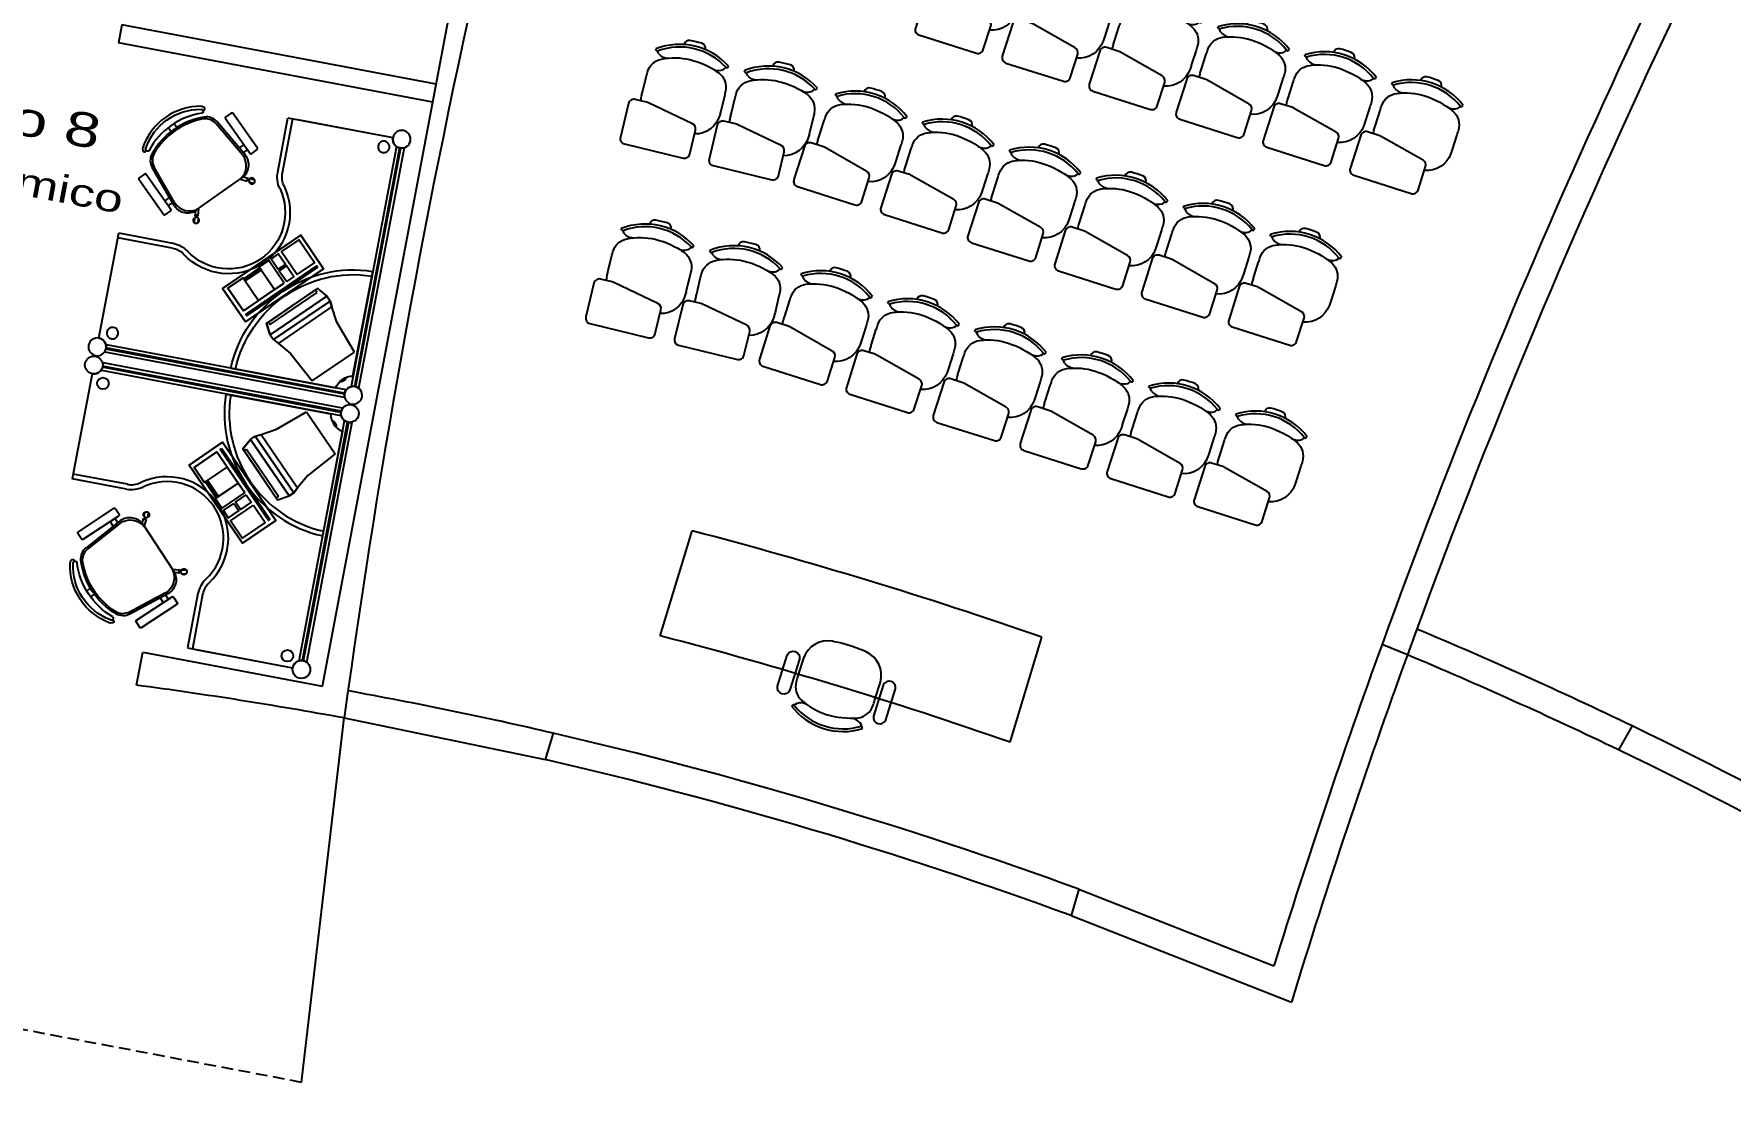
# Model space of a CAD drawing. Header units: inches. Extents: x -18604 to 2753, y -9056 to 3482.
# Drawn here: x -10563 to -9635, y -3674 to -3097 of the extents above; entities that cross this region are included whole.
import ezdxf
from ezdxf.enums import TextEntityAlignment as Align

# ---------------------------------------------------------------- set-up
doc = ezdxf.new("R2010")
doc.units = ezdxf.units.IN
doc.linetypes.add('HIDDEN', pattern=[9.525, 6.35, -3.175])
for name, color, linetype in [('ESPECARQ', 2, 'Continuous'), ('ESQUADRIA', 2, 'Continuous'), ('Linha Fina', 253, 'Continuous'), ('MOVEIS', 2, 'Continuous'), ('Parede', 6, 'Continuous'), ('Parede Baixo', 4, 'Continuous'), ('TEXTO', 2, 'Continuous')]:
    doc.layers.add(name, color=color, linetype=linetype)
doc.styles.add('REGUA100', font='GOTHIC.TTF', dxfattribs={"width": 1.4})
doc.styles.add('REGUA60', font='GOTHIC.TTF', dxfattribs={"width": 1.4})

# ---------------------------------------------------------------- blocks, each defined once
blk = doc.blocks.new('INDUNI1')
at = {"color": 0, "style": 'REGUA100', "width": 1.4, "flags": 8}
for tag, p in [('NOME1', (0, 0)), ('NOME2', (0, -4.29))]:
    blk.add_attdef(tag, text='', height=2.5, dxfattribs=at).set_placement(p, align=Align.CENTER)
at = {"layer": 'ESPECARQ', "style": 'REGUA60', "width": 1.4}
blk.add_attdef('AREA', text='', height=1.5, dxfattribs=at).set_placement((0, -7.81), align=Align.CENTER)
at = {"layer": 'ESPECARQ', "style": 'REGUA60', "width": 1.4, "flags": 8}
for tag, p in [('PISO', (0, -10.31)), ('REVPAR', (0, -12.81)), ('PEDIR', (0, -15.31))]:
    blk.add_attdef(tag, text='', height=1.5, dxfattribs=at).set_placement(p, align=Align.CENTER)
blk = doc.blocks.new('22S00006A0')
for p, q in [((-0.1993, 0.587), (-0.2053, 0.595)), ((-0.1822, 0.5726), (-0.1923, 0.586)), ((0.1822, 0.5726), (0.1923, 0.586)), ((0.1993, 0.587), (0.2053, 0.595))]:
    blk.add_line(p, q)
for points in [[(-0.2203, 0.3476), (-0.2203, 0.4323, -0.007386), (-0.2199, 0.4603, -0.283766), (-0.1621, 0.548, -0.109248), (-0.0103, 0.5816, -0.096656), (0.1621, 0.548, -0.283766), (0.2199, 0.4603, -0.007386), (0.2203, 0.4323), (0.2203, 0.3476, -0.007546), (0.22, 0.325, -0.344654), (0.1097, 0.1924, -0.024121)], [(-0.217, 0.3, -0.045046), (-0.22, 0.325, -0.007546), (-0.2203, 0.3476)]]:
    blk.add_lwpolyline(points, format="xyb")
blk.add_lwpolyline([(0.1097, 0.08), (0.1097, 0.2145, 0.354533), (0.0859, 0.2438), (-0.1752, 0.2989, 0.052038), (-0.1856, 0.3), (-0.2503, 0.3, 0.414214), (-0.2803, 0.27), (-0.2803, 0.08, 0.414214), (-0.2503, 0.05), (0.0797, 0.05, 0.414214)], format="xyb", close=True)
for centre, radius, start, end in [((0, 0.3032), 0.3568, 54.87008, 125.12992), ((-0.0303, 0.6544), 0.03, 93.58332, 179.06886), ((0, -0.0737), 0.7588, 87.5665, 92.4335), ((0.0303, 0.6544), 0.03, 0.93114, 86.41668), ((-0.1953, 0.59), 0.005, 216.8699, 305.9604), ((0, 0.3023), 0.3428, 55.85739, 124.14261), ((-0.1436, 0.6264), 0.0663, 234.34051, 285.73963), ((0.1419, 0.626), 0.0669, 255.93478, 307.08006), ((0.1953, 0.59), 0.005, 234.0396, 323.1301)]:
    blk.add_arc(centre, radius, start, end)

msp = doc.modelspace()

# ---------------------------------------------------------------- linework, layer by layer
at = {"layer": 'ESQUADRIA'}
for p, q in [((-10392.93, -3471.38, 63.44), (-10282.96, -3494.08, 63.44)), ((-9991.09, -3565.06, 63.44), (-9884.45, -3606.86, 63.44)), ((-9995.37, -3579.47, 63.44), (-9874.89, -3626.76, 63.44))]:
    msp.add_line(p, q, dxfattribs=at)
for centre, radius, start, end in [((-10748.55, -5673.96, 63.44), 2440.42, 64.25692, 67.28843), ((-6086.54, -4786.58, 63.44), 3976.92, 160.07241, 162.74402), ((-6086.54, -4786.58, 63.44), 3961.92, 160.08235, 162.97784), ((-10748.55, -5673.96, 63.44), 2425.42, 64.27875, 67.27181), ((-10828.16, -5857.44, 63.44), 2440.42, 76.98799, 79.67744)]:
    msp.add_arc(centre, radius, start, end, dxfattribs=at)
at = {"layer": 'Linha Fina', "linetype": 'HIDDEN'}
msp.add_line((-10416.21, -3670.67, 63.44), (-15505.62, -2707.76, 63.44), dxfattribs=at)
at = {"layer": 'Linha Fina'}
msp.add_line((-10416.21, -3670.67, 63.44), (-10392.93, -3471.38, 63.44), dxfattribs=at)
at = {"layer": 'MOVEIS'}
for p, q in [((-10457.93, -3143.5, 63.64), (-10444.42, -3162.63, 63.64)), ((-10454.68, -3140.54, 63.64), (-10457.8, -3142.74, 63.64)), ((-10440.42, -3159.8, 63.64), (-10453.92, -3140.67, 63.64)), ((-10429.31, -3172.82, 63.44), (-10423.69, -3143.11, 63.44)), ((-10426.72, -3173.31, 63.44), (-10421.1, -3143.6, 63.44)), ((-10423.69, -3143.11, 63.44), (-10366.28, -3153.97, 63.44)), ((-10418.51, -3144.09, 63.44), (-10366.28, -3153.97, 63.44)), ((-10487.67, -3150.62, 63.64), (-10489.14, -3148.53, 63.64)), ((-10484.55, -3148.42, 63.64), (-10486.03, -3146.33, 63.64)), ((-10448.54, -3163.32, 63.64), (-10463.08, -3146.3, 63.64)), ((-10446.98, -3163.55, 63.64), (-10462.46, -3145.33, 63.64)), ((-10450.2, -3159.64, 63.64), (-10447.75, -3157.91, 63.64)), ((-10448.2, -3162.22, 63.64), (-10445.87, -3160.58, 63.64)), ((-10443.67, -3162.76, 63.64), (-10440.55, -3160.56, 63.64)), ((-10364.36, -3158.85, 63.44), (-10389.2, -3290.16, 63.44)), ((-10362.68, -3159.64, 63.44), (-10387.35, -3290.04, 63.44)), ((-10362.06, -3159.76, 63.44), (-10386.73, -3290.15, 63.44)), ((-10360.21, -3159.63, 63.44), (-10385.05, -3290.95, 63.44)), ((-10485.99, -3191.08, 63.64), (-10497.98, -3170.4, 63.64)), ((-10485.68, -3189.54, 63.64), (-10496.85, -3170.14, 63.64)), ((-10491.72, -3196.01, 63.64), (-10505.22, -3176.88, 63.64)), ((-10505.09, -3176.13, 63.64), (-10501.97, -3173.93, 63.64)), ((-10501.22, -3174.06, 63.64), (-10487.71, -3193.19, 63.64)), ((-10473.63, -3193.5, 63.64), (-10448.84, -3176.01, 63.64)), ((-10449.88, -3176.74, 63.64), (-10445.96, -3177.79, 63.64)), ((-10448.14, -3175.51, 63.64), (-10445.54, -3176.21, 63.64)), ((-10445.91, -3177.59, 63.64), (-10445.96, -3177.79, 63.64)), ((-10445.54, -3176.21, 63.64), (-10445.59, -3176.41, 63.64)), ((-10444.86, -3178.31, 63.64), (-10442.4, -3178.97, 63.64)), ((-10444.33, -3176.33, 63.64), (-10441.87, -3176.99, 63.64)), ((-10488.6, -3186.74, 63.64), (-10491.04, -3188.47, 63.64)), ((-10486.83, -3189.49, 63.64), (-10489.16, -3191.14, 63.64)), ((-10487.84, -3193.94, 63.64), (-10490.96, -3196.14, 63.64)), ((-10474.83, -3197.86, 63.64), (-10475.04, -3200.4, 63.64)), ((-10474.32, -3194, 63.64), (-10474.54, -3196.68, 63.64)), ((-10474.54, -3196.68, 63.64), (-10474.33, -3196.7, 63.64)), ((-10473.12, -3196.8, 63.64), (-10472.91, -3196.81, 63.64)), ((-10472.78, -3198.03, 63.64), (-10472.99, -3200.56, 63.64)), ((-10472.59, -3192.77, 63.64), (-10472.91, -3196.81, 63.64)), ((-10527.06, -3263.59, 63.44), (-10516.2, -3206.18, 63.44)), ((-10486.98, -3214.4, 63.44), (-10516.69, -3208.78, 63.44)), ((-10486.49, -3211.81, 63.44), (-10516.2, -3206.18, 63.44)), ((-10459.46, -3236.5, 63.44), (-10416.72, -3207.36, 63.44)), ((-10459.46, -3236.5, 65.55), (-10416.72, -3207.36, 65.55)), ((-10416.72, -3207.36, 65.55), (-10416.72, -3207.36, 63.44)), ((-10416.72, -3207.36, 65.55), (-10404.24, -3225.68, 65.55)), ((-10429.01, -3217.54, 65.55), (-10432.93, -3220.21, 65.55)), ((-10425.09, -3223.29, 65.55), (-10429.01, -3217.54, 65.55)), ((-10417.8, -3209.9, 65.55), (-10427.26, -3216.35, 65.55)), ((-10427.26, -3216.35, 65.55), (-10418.73, -3228.87, 65.55)), ((-10409.26, -3222.42, 65.55), (-10417.8, -3209.9, 65.55)), ((-10439.61, -3225.41, 65.55), (-10447.46, -3230.76, 65.55)), ((-10438.28, -3226.42, 65.55), (-10447.01, -3232.36, 65.55)), ((-10404.24, -3225.68, 65.55), (-10446.97, -3254.81, 65.55)), ((-10446.87, -3231.63, 65.55), (-10439.02, -3226.28, 65.55)), ((-10408.06, -3224.18, 65.55), (-10446.76, -3250.56, 65.55)), ((-10446.17, -3251.44, 65.55), (-10407.47, -3225.05, 65.55)), ((-10439.02, -3226.28, 65.55), (-10439.61, -3225.41, 65.55)), ((-10434.24, -3221.11, 65.55), (-10439.47, -3224.67, 65.55)), ((-10439.47, -3224.67, 65.55), (-10438.28, -3226.42, 65.55)), ((-10425.7, -3233.63, 65.55), (-10434.24, -3221.11, 65.55)), ((-10432.93, -3220.21, 65.55), (-10429.01, -3225.96, 65.55)), ((-10429.01, -3225.96, 65.55), (-10425.09, -3223.29, 65.55)), ((-10424.49, -3224.16, 65.55), (-10428.42, -3226.83, 65.55)), ((-10428.42, -3226.83, 65.55), (-10424.39, -3232.73, 65.55)), ((-10420.47, -3230.06, 65.55), (-10424.49, -3224.16, 65.55)), ((-10418.73, -3228.87, 65.55), (-10409.26, -3222.42, 65.55)), ((-10407.47, -3225.05, 65.55), (-10408.06, -3224.18, 65.55)), ((-10388.16, -3284.35, 63.44), (-10377.33, -3227.12, 63.44)), ((-10459.46, -3236.5, 65.55), (-10459.46, -3236.5, 63.44)), ((-10446.97, -3254.81, 65.55), (-10459.46, -3236.5, 65.55)), ((-10448.19, -3230.62, 65.55), (-10456.5, -3236.28, 65.55)), ((-10456.5, -3236.28, 65.55), (-10447.96, -3248.8, 65.55)), ((-10447.01, -3232.36, 65.55), (-10448.19, -3230.62, 65.55)), ((-10447.96, -3248.8, 65.55), (-10425.7, -3233.63, 65.55)), ((-10447.46, -3230.76, 65.55), (-10446.87, -3231.63, 65.55)), ((-10434.31, -3254.83, 65.55), (-10408.6, -3237.3, 65.55)), ((-10424.39, -3232.73, 65.55), (-10420.47, -3230.06, 65.55)), ((-10421.45, -3246.07, 65.55), (-10407.5, -3236.55, 65.55)), ((-10407.71, -3238.61, 65.55), (-10408.6, -3237.3, 65.55)), ((-10407.5, -3236.55, 65.55), (-10402.41, -3240.75, 65.55)), ((-10421.45, -3246.07, 65.55), (-10435.41, -3255.58, 65.55)), ((-10433.41, -3256.14, 65.55), (-10407.71, -3238.61, 65.55)), ((-10433.37, -3261.86, 65.55), (-10402.41, -3240.75, 65.55)), ((-10402.41, -3240.75, 65.55), (-10433.37, -3261.86, 65.55)), ((-10431.58, -3264.47, 64.49), (-10400.62, -3243.36, 64.49)), ((-10431.58, -3264.47, 65.55), (-10400.62, -3243.36, 65.55)), ((-10424.3, -3248.01, 70.83), (-10409.69, -3238.05, 70.83)), ((-10400.62, -3243.36, 64.49), (-10402.41, -3240.75, 65.55)), ((-10402.41, -3240.75, 65.55), (-10400.62, -3243.36, 65.55)), ((-10400.62, -3243.36, 64.49), (-10399.71, -3246.57, 64.49)), ((-10399.71, -3246.57, 64.49), (-10400.62, -3243.36, 64.49)), ((-10396.92, -3254.89, 62.38), (-10399.71, -3246.57, 64.49)), ((-10446.76, -3250.56, 65.55), (-10446.17, -3251.44, 65.55)), ((-10435.41, -3255.58, 65.55), (-10433.37, -3261.86, 65.55)), ((-10434.31, -3254.83, 65.55), (-10434.31, -3254.83, 65.55)), ((-10434.31, -3254.83, 65.55), (-10434.31, -3254.83, 65.55)), ((-10434.31, -3254.83, 65.55), (-10433.41, -3256.14, 65.55)), ((-10418.76, -3251.89, 65.55), (-10433.37, -3261.86, 65.55)), ((-10387.35, -3271.36, 62.38), (-10396.92, -3254.89, 62.38)), ((-10433.37, -3261.86, 65.55), (-10431.58, -3264.47, 64.49)), ((-10433.37, -3261.86, 65.55), (-10431.58, -3264.47, 65.55)), ((-10431.58, -3264.47, 64.49), (-10428.93, -3266.49, 64.49)), ((-10431.58, -3264.47, 64.49), (-10428.93, -3266.49, 64.49)), ((-10392.7, -3296.16, 63.44), (-10523.69, -3271.38, 63.44)), ((-10392.82, -3294.31, 63.44), (-10523.35, -3269.61, 63.44)), ((-10392.71, -3293.69, 63.44), (-10523.24, -3268.99, 63.44)), ((-10391.91, -3292.01, 63.44), (-10522.9, -3267.23, 63.44)), ((-10428.93, -3266.49, 64.49), (-10422.21, -3272.13, 62.38)), ((-10422.21, -3272.13, 62.38), (-10410.37, -3287.06, 62.38)), ((-10410.37, -3287.06, 62.38), (-10387.35, -3271.36, 62.38)), ((-10530.77, -3283.17, 63.44), (-10541.63, -3340.58, 63.44)), ((-10394.58, -3306.09, 63.44), (-10525.57, -3281.3, 63.44)), ((-10394.7, -3304.24, 63.44), (-10525.23, -3279.54, 63.44)), ((-10394.59, -3303.62, 63.44), (-10525.12, -3278.92, 63.44)), ((-10393.79, -3301.94, 63.44), (-10524.78, -3277.16, 63.44)), ((-10454.94, -3280.03, 63.44), (-10397.7, -3290.86, 63.44)), ((-10457.62, -3294.21, 63.44), (-10400.39, -3305.04, 63.44)), ((-10430.04, -3313.52, 62.38), (-10413.57, -3303.95, 62.38)), ((-10417.57, -3440.11, 63.44), (-10392.73, -3308.8, 63.44)), ((-10415.72, -3439.99, 63.44), (-10391.05, -3309.59, 63.44)), ((-10415.1, -3440.1, 63.44), (-10390.43, -3309.71, 63.44)), ((-10413.57, -3303.95, 62.38), (-10397.87, -3326.98, 62.38)), ((-10413.43, -3440.9, 63.44), (-10388.58, -3309.58, 63.44)), ((-10459.42, -3320.6, 65.55), (-10477.74, -3333.09, 65.55)), ((-10430.28, -3363.34, 65.55), (-10459.42, -3320.6, 65.55)), ((-10448.37, -3324.11, 65.55), (-10444.18, -3319.01, 65.55)), ((-10444.18, -3319.01, 65.55), (-10441.57, -3317.23, 64.49)), ((-10444.18, -3319.01, 65.55), (-10441.57, -3317.23, 65.55)), ((-10444.18, -3319.01, 65.55), (-10423.07, -3349.98, 65.55)), ((-10423.07, -3349.98, 65.55), (-10444.18, -3319.01, 65.55)), ((-10434.22, -3333.62, 65.55), (-10444.18, -3319.01, 65.55)), ((-10441.57, -3317.23, 64.49), (-10438.35, -3316.32, 64.49)), ((-10441.57, -3317.23, 64.49), (-10438.35, -3316.32, 64.49)), ((-10441.57, -3317.23, 64.49), (-10420.46, -3348.19, 64.49)), ((-10441.57, -3317.23, 65.55), (-10420.46, -3348.19, 65.55)), ((-10438.35, -3316.32, 64.49), (-10430.04, -3313.52, 62.38)), ((-10393.88, -3314.59, 63.44), (-10404.71, -3371.82, 63.44)), ((-10475.06, -3334.37, 65.55), (-10462.54, -3325.83, 65.55)), ((-10462.54, -3325.83, 65.55), (-10447.36, -3348.09, 65.55)), ((-10460.78, -3324.63, 65.55), (-10459.91, -3324.04, 65.55)), ((-10434.39, -3363.33, 65.55), (-10460.78, -3324.63, 65.55)), ((-10459.91, -3324.04, 65.55), (-10433.52, -3362.74, 65.55)), ((-10438.86, -3338.06, 65.55), (-10448.37, -3324.11, 65.55)), ((-10447.62, -3325.21, 65.55), (-10446.31, -3324.32, 65.55)), ((-10447.62, -3325.21, 65.55), (-10447.62, -3325.21, 65.55)), ((-10447.62, -3325.21, 65.55), (-10447.62, -3325.21, 65.55)), ((-10447.62, -3325.21, 65.55), (-10430.1, -3350.92, 65.55)), ((-10446.31, -3324.32, 65.55), (-10428.79, -3350.02, 65.55)), ((-10397.87, -3326.98, 62.38), (-10412.79, -3338.82, 62.38)), ((-10511.43, -3343.6, 63.44), (-10541.14, -3337.98, 63.44)), ((-10477.74, -3333.09, 65.55), (-10477.74, -3333.09, 63.44)), ((-10477.74, -3333.09, 63.44), (-10448.6, -3375.82, 63.44)), ((-10477.74, -3333.09, 65.55), (-10448.6, -3375.82, 65.55)), ((-10469.4, -3342.67, 65.55), (-10475.06, -3334.37, 65.55)), ((-10440.8, -3335.22, 70.83), (-10430.84, -3349.82, 70.83)), ((-10438.86, -3338.06, 65.55), (-10429.35, -3352.02, 65.55)), ((-10412.79, -3338.82, 62.38), (-10418.43, -3345.54, 64.49)), ((-10511.92, -3346.2, 63.44), (-10541.63, -3340.58, 63.44)), ((-10467.65, -3341.49, 65.55), (-10469.4, -3342.67, 65.55)), ((-10468.66, -3342.81, 65.55), (-10467.79, -3342.22, 65.55)), ((-10463.31, -3350.66, 65.55), (-10468.66, -3342.81, 65.55)), ((-10467.79, -3342.22, 65.55), (-10462.44, -3350.07, 65.55)), ((-10461.7, -3350.21, 65.55), (-10467.65, -3341.49, 65.55)), ((-10447.36, -3348.09, 65.55), (-10459.88, -3356.63, 65.55)), ((-10420.46, -3348.19, 64.49), (-10423.07, -3349.98, 65.55)), ((-10423.07, -3349.98, 65.55), (-10420.46, -3348.19, 65.55)), ((-10420.46, -3348.19, 64.49), (-10418.43, -3345.54, 64.49)), ((-10418.43, -3345.54, 64.49), (-10420.46, -3348.19, 64.49)), ((-10518.88, -3356.72, 63.64), (-10538.44, -3369.59, 63.64)), ((-10516.03, -3360.06, 63.64), (-10518.13, -3356.87, 63.64)), ((-10463.45, -3351.4, 65.55), (-10461.7, -3350.21, 65.55)), ((-10459.88, -3356.63, 65.55), (-10463.45, -3351.4, 65.55)), ((-10462.44, -3350.07, 65.55), (-10463.31, -3350.66, 65.55)), ((-10458.99, -3357.94, 65.55), (-10453.24, -3354.02, 65.55)), ((-10456.31, -3361.86, 65.55), (-10458.99, -3357.94, 65.55)), ((-10450.56, -3357.94, 65.55), (-10456.31, -3361.86, 65.55)), ((-10455.12, -3363.61, 65.55), (-10442.6, -3355.07, 65.55)), ((-10453.24, -3354.02, 65.55), (-10450.56, -3357.94, 65.55)), ((-10452.37, -3353.42, 65.55), (-10446.47, -3349.4, 65.55)), ((-10449.69, -3357.35, 65.55), (-10452.37, -3353.42, 65.55)), ((-10443.79, -3353.33, 65.55), (-10449.69, -3357.35, 65.55)), ((-10446.47, -3349.4, 65.55), (-10443.79, -3353.33, 65.55)), ((-10442.6, -3355.07, 65.55), (-10436.15, -3364.53, 65.55)), ((-10428.79, -3350.02, 65.55), (-10430.1, -3350.92, 65.55)), ((-10429.35, -3352.02, 65.55), (-10423.07, -3349.98, 65.55)), ((-10535.74, -3373.68, 63.64), (-10516.19, -3360.81, 63.64)), ((-10515.35, -3363.4, 63.64), (-10534.07, -3378.27, 63.64)), ((-10515.63, -3364.95, 63.64), (-10533.11, -3378.93, 63.64)), ((-10519.36, -3366.49, 63.64), (-10521.01, -3363.99, 63.64)), ((-10516.71, -3364.57, 63.64), (-10518.28, -3362.19, 63.64)), ((-10503.43, -3364.95, 63.64), (-10502.65, -3362.37, 63.64)), ((-10502.96, -3365.66, 63.64), (-10486.28, -3391, 63.64)), ((-10502.65, -3362.37, 63.64), (-10502.45, -3362.43, 63.64)), ((-10502.49, -3361.16, 63.64), (-10501.75, -3358.73, 63.64)), ((-10502.26, -3366.72, 63.64), (-10501.08, -3362.84, 63.64)), ((-10501.28, -3362.78, 63.64), (-10501.08, -3362.84, 63.64)), ((-10500.52, -3361.76, 63.64), (-10499.78, -3359.32, 63.64)), ((-10448.67, -3373.07, 65.55), (-10455.12, -3363.61, 65.55)), ((-10436.15, -3364.53, 65.55), (-10448.67, -3373.07, 65.55)), ((-10448.6, -3375.82, 65.55), (-10430.28, -3363.34, 65.55)), ((-10433.52, -3362.74, 65.55), (-10434.39, -3363.33, 65.55)), ((-10538.59, -3370.34, 63.64), (-10536.5, -3373.53, 63.64)), ((-10448.6, -3375.82, 65.55), (-10448.6, -3375.82, 63.44)), ((-10220.15, -3426.46, 63.44), (-10202.68, -3369.01, 63.44)), ((-10486.98, -3389.94, 63.64), (-10482.94, -3390.4, 63.64)), ((-10485.81, -3391.72, 63.64), (-10483.13, -3392.02, 63.64)), ((-10483.13, -3392.02, 63.64), (-10483.1, -3391.82, 63.64)), ((-10482.97, -3390.61, 63.64), (-10482.94, -3390.4, 63.64)), ((-10481.96, -3392.35, 63.64), (-10479.43, -3392.64, 63.64)), ((-10481.73, -3390.31, 63.64), (-10479.2, -3390.6, 63.64)), ((-10531.69, -3400.45, 63.64), (-10533.83, -3401.86, 63.64)), ((-10529.6, -3403.64, 63.64), (-10531.74, -3405.05, 63.64)), ((-10490.63, -3402.92, 63.64), (-10510.38, -3413.45, 63.64)), ((-10489.1, -3403.28, 63.64), (-10510.16, -3414.59, 63.64)), ((-10490.71, -3404.07, 63.64), (-10489.15, -3406.45, 63.64)), ((-10472.94, -3403.38, 63.44), (-10478.56, -3433.08, 63.44)), ((-10470.34, -3403.87, 63.44), (-10475.96, -3433.57, 63.44)), ((-10506.61, -3417.94, 63.64), (-10487.05, -3405.07, 63.64)), ((-10484.36, -3409.17, 63.64), (-10503.92, -3422.04, 63.64)), ((-10493.52, -3405.74, 63.64), (-10491.88, -3408.25, 63.64)), ((-10486.3, -3405.23, 63.64), (-10484.2, -3408.41, 63.64)), ((-10504.67, -3421.88, 63.64), (-10506.77, -3418.7, 63.64)), ((-10028.79, -3484.63, 63.44), (-10011.33, -3427.18, 63.44)), ((-10478.56, -3433.08, 63.44), (-10421.15, -3443.95, 63.44)), ((-10473.37, -3434.07, 63.44), (-10421.15, -3443.95, 63.44)), ((-10147.53, -3464.3, 63.44), (-10148.34, -3464.88, 63.44)), ((-10145.47, -3463.43, 63.44), (-10146.83, -3464.41, 63.44))]:
    msp.add_line(p, q, dxfattribs=at)
at = {"layer": 'MOVEIS', "extrusion": (-0.563328, 0.826234, 0)}
for p, q in [((-10400.62, -3243.36, 65.55), (-10400.62, -3243.36, 64.49)), ((-10431.58, -3264.47, 65.55), (-10431.58, -3264.47, 64.49))]:
    msp.add_line(p, q, dxfattribs=at)
at = {"layer": 'MOVEIS', "extrusion": (-0.826234, -0.563328, 0)}
for p, q in [((-10441.57, -3317.23, 65.55), (-10441.57, -3317.23, 64.49)), ((-10420.46, -3348.19, 65.55), (-10420.46, -3348.19, 64.49))]:
    msp.add_line(p, q, dxfattribs=at)
at = {"layer": 'MOVEIS'}
for points, elevation in [([(-10470.67, -3140.6, 0.237888), (-10499.68, -3161.08, -0.605717), (-10501.52, -3160.5, -0.122717), (-10501.48, -3159.84, -0.323529), (-10471.23, -3138.49, -0.122717), (-10470.6, -3138.67, -0.605717)], 63.64), ([(-10142.42, -3440.81), (-10144.94, -3448.9, 0.007386), (-10145.73, -3451.59, 0.283766), (-10142.82, -3461.68, 0.109248), (-10129.32, -3469.4, 0.096656), (-10111.86, -3471.32, 0.283766), (-10103.73, -3464.66, 0.007386), (-10102.86, -3461.99), (-10100.35, -3453.91, 0.007546), (-10099.71, -3451.74, 0.371031), (-10107.47, -3435.21, 0.024121), (-10117.54, -3431.53, 0.029876), (-10125.94, -3429.46, 0.371031), (-10141.72, -3438.66, 0.007546)], 63.44), ([(-10150.65, -3437.09, -0.928571), (-10143.97, -3439.17), (-10149.23, -3456.07, -0.928571), (-10155.91, -3453.99)], 63.44), ([(-10091.46, -3455.52, 0.928571), (-10098.14, -3453.44), (-10103.4, -3470.34, 0.928571), (-10096.72, -3472.42)], 63.44)]:
    msp.add_lwpolyline(points, format="xyb", close=True, dxfattribs=dict(at, elevation=elevation))
at = {"layer": 'MOVEIS', "elevation": 63.64}
msp.add_lwpolyline([(-10501.48, -3159.84, -0.323529), (-10471.23, -3138.49, -0.122717), (-10470.6, -3138.67, -0.605717), (-10470.67, -3140.6, 0.237888), (-10499.68, -3161.08, -0.605717), (-10501.52, -3160.5)], format="xyb", dxfattribs=at)
at = {"layer": 'MOVEIS'}
for centre, radius in [((-10445.31, -3177.11, 63.64), 0.545), ((-10473.76, -3197.2, 63.64), 0.545), ((-10529.85, -3278.34, 63.44), 4.86), ((-10524.86, -3288.37, 63.44), 3.17), ((-10389.83, -3304.84, 63.44), 4.86), ((-10423.98, -3437.35, 63.44), 3.17), ((-10416.32, -3444.86, 63.44), 4.86)]:
    msp.add_circle(centre, radius, dxfattribs=at)
for centre, radius, start, end in [((-10471.58, -3170.09, 63.64), 33.24, 89.3433, 161.09572), ((-10463.39, -3181.7, 63.64), 39.44, 98.82422, 151.61481), ((-10462.83, -3182.49, 63.64), 39.44, 100.9556, 149.48343), ((-10471.27, -3139.85, 63.64), 2.99, 60.36498, 88.67664), ((-10468.88, -3151.26, 63.64), 7.62, 40.51941, 100.9556), ((-10469.93, -3138.09, 63.64), 0.852, 245.03039, 80.54505), ((-10468.27, -3150.26, 63.64), 7.62, 40.34076, 98.82422), ((-10457.48, -3143.19, 63.64), 0.545, 125.21951, 215.21951), ((-10454.37, -3140.99, 63.64), 0.545, 35.21951, 125.21951), ((-10500.18, -3160.26, 63.64), 2.99, 161.76239, 190.07405), ((-10502.29, -3160.94, 63.64), 0.852, 169.89397, 5.40863), ((-10500.18, -3160.26, 63.64), 1.36, 162.08941, 190.07405), ((-10491.38, -3166.57, 63.64), 7.62, 151.61481, 210.09826), ((-10490.24, -3166.34, 63.64), 7.62, 149.48343, 209.91962), ((-10443.98, -3162.31, 63.64), 0.545, 215.21951, 305.21951), ((-10440.87, -3160.11, 63.64), 0.545, 305.21951, 35.21951), ((-10456.1, -3169.33, 63.64), 9.66, 310.812, 38.47174), ((-10453.87, -3168.89, 63.64), 8.71, 305.21951, 37.78875), ((-10504.77, -3176.57, 63.64), 0.545, 125.21951, 215.21951), ((-10501.66, -3174.37, 63.64), 0.545, 35.21951, 125.21951), ((-10445.22, -3177.14, 63.64), 0.817, 116.86005, 213.23942), ((-10443.37, -3177.65, 63.64), 1.63, 176.68312, 152.50339), ((-10477.49, -3184.42, 63.64), 9.66, 211.96728, 299.62702), ((-10491.27, -3195.7, 63.64), 0.545, 215.21951, 305.21951), ((-10488.16, -3193.5, 63.64), 0.545, 305.21951, 35.21951), ((-10478.65, -3186.38, 63.64), 8.71, 212.65027, 305.21951), ((-10473.91, -3199.21, 63.64), 1.63, 97.93564, 73.75591), ((-10473.77, -3197.29, 63.64), 0.817, 37.1996, 133.57897), ((-10529.85, -3278.34, 63.44), 4.91, 259.28625, 336.86757), ((-10389.83, -3304.84, 63.44), 68.61, 171.09357, 257.47893), ((-10389.83, -3304.84, 63.44), 65.97, 171.09357, 257.47893), ((-10389.83, -3304.84, 63.44), 4.91, 143.81186, 284.76063), ((-10389.83, -3304.84, 63.44), 10.56, 181.11575, 247.45675), ((-10400.25, -3311.94, 63.44), 3.14, 350.87909, 77.6934), ((-10489.86, -3373.04, 63.44), 33.57, 313.31178, 115.26072), ((-10509.23, -3331.99, 63.44), 14.46, 259.28625, 295.26072), ((-10509.23, -3331.99, 63.44), 11.82, 259.28625, 295.26072), ((-10489.86, -3373.04, 63.44), 30.93, 313.31178, 115.26072), ((-10851.12, -5845.96, 63.44), 2560.42, 70.85323, 75.32986), ((-10458.73, -3406.07, 63.44), 14.46, 133.31178, 169.28625), ((-10458.73, -3406.07, 63.44), 11.82, 133.31178, 169.28625), ((-10851.12, -5845.96, 63.44), 2500.42, 70.79949, 75.3836), ((-10416.32, -3444.86, 63.44), 4.91, 53.81186, 169.28625), ((-10120.06, -3443.12, 63.44), 35.68, 217.58232, 287.2471), ((-10147.24, -3464.7, 63.44), 0.5, 36.75184, 125.84234), ((-10120.04, -3443.03, 63.44), 34.28, 218.56963, 286.85485), ((-10143.38, -3469.72, 63.44), 6.63, 56.97261, 108.37173), ((-10116.11, -3478.16, 63.44), 6.69, 8.21652, 86.77746)]:
    msp.add_arc(centre, radius, start, end, dxfattribs=at)
at = {"layer": 'MOVEIS', "extrusion": (0, 0, -1)}
for centre, major_axis, start_param, end_param in [((-10361.46, -3154.89, 63.44), (3.43, 3.43), 0.9723884096691151, 7.255573716848701), ((-10371.33, -3159.08, 63.44), (2.24, 2.24), 0.9723884096690423, 7.255573716848629), ((-10361.46, -3154.89, 63.44), (3.47, 3.47), 2.098573, 4.113981), ((-10456.15, -3194.88, 63.44), (23.74, 23.74), 0.344515, 3.171058), ((-10456.15, -3194.88, 63.44), (21.87, 21.87), 0.344515, 3.171058), ((-10415.1, -3175.51, 63.44), (10.23, 10.23), 3.486108, 4.113981), ((-10415.1, -3175.51, 63.44), (8.36, 8.36), 3.486108, 4.113981), ((-10489.18, -3226.01, 63.44), (8.36, 8.36), -0.598408, 0.029465), ((-10489.18, -3226.01, 63.44), (10.23, 10.23), -0.598408, 0.029465), ((-10387.95, -3294.91, 63.44), (48.52, 48.52), 4.145525, 5.653234), ((-10387.95, -3294.91, 63.44), (46.65, 46.65), 4.145525, 5.653234), ((-10527.97, -3268.42, 63.44), (3.43, 3.43), 0.9723884096690467, 7.255573716848633), ((-10527.97, -3268.42, 63.44), (3.47, 3.47), -0.598408, 0.755642), ((-10519.67, -3260.91, 63.44), (2.24, 2.24), 0.9723884096690423, 7.255573716848629), ((-10387.95, -3294.91, 63.44), (7.46, 7.46), 4.320445, 5.478314), ((-10395.06, -3284.49, 63.44), (2.22, 2.22), 1.000189, 2.515384), ((-10387.95, -3294.91, 63.44), (3.47, 3.47), 3.669369, 6.129389), ((-10387.95, -3294.91, 63.44), (3.43, 3.43), 0.9723884096691151, 7.255573716848701), ((-10518.58, -3357.17, 63.64), (-0.385, 0.385), 0.203279, 1.774075), ((-10516.48, -3360.36, 63.64), (-0.385, 0.385), 1.774075, 3.344871), ((-10509.87, -3372.7, 63.64), (-6.83, 6.83), 0.146517, 1.676468), ((-10510.23, -3370.45, 63.64), (-6.16, 6.16), 0.158437, 1.774075), ((-10501.14, -3360.24, 63.64), (-1.16, 1.16), 4.439474, 10.300644), ((-10501.71, -3362.08, 63.64), (-0.578, 0.578), 3.379431, 5.061568), ((-10501.74, -3362.17, 63.64), (-0.385, 0.385), 3.344871430494219, 9.628056737673806), ((-10538.14, -3370.05, 63.64), (-0.385, 0.385), 4.915668, 6.486464), ((-10536.04, -3373.23, 63.64), (-0.385, 0.385), 3.344871, 4.915668), ((-10539.82, -3386.9, 63.64), (-2.12, 2.12), 5.553461, 6.047593), ((-10541.54, -3385.5, 63.64), (-0.602, 0.602), 5.695384, 9.107759), ((-10540.05, -3386.76, 63.64), (-0.77, 0.77), 6.047593, 8.226043), ((-10540.05, -3386.76, 63.64), (-0.77, 0.77), 6.047593, 8.226043), ((-10529.32, -3384.24, 63.64), (-5.39, 5.39), 5.376353, 6.397081), ((-10497.74, -3380.39, 63.64), (-27.89, 27.89), 4.454983, 5.376353), ((-10528.35, -3384.88, 63.64), (-5.39, 5.39), 5.339153, 6.393963), ((-10509.61, -3388.2, 63.64), (-23.5, 23.5), 4.28951, 5.541826), ((-10509.61, -3388.2, 63.64), (-22.35, 22.35), 4.289865, 5.54147), ((-10509.61, -3388.2, 63.64), (-22.35, 22.35), 4.289865, 5.54147), ((-10539.82, -3386.9, 63.64), (-0.963, 0.963), 5.559169, 6.047593), ((-10539.82, -3386.9, 63.64), (-0.963, 0.963), 5.559169, 6.047593), ((-10499.88, -3381.8, 63.64), (-27.89, 27.89), 4.448573, 5.382763), ((-10499.88, -3381.8, 63.64), (-27.89, 27.89), 4.448573, 5.382763), ((-10496.93, -3379.85, 63.64), (-27.89, 27.89), 4.492183, 5.339153), ((-10495.48, -3394.57, 63.64), (-6.83, 6.83), 1.871682, 3.401634), ((-10493.56, -3395.79, 63.64), (-6.16, 6.16), 1.774075, 3.389713), ((-10482.49, -3391.27, 63.64), (-0.578, 0.578), 4.769768, 6.451905), ((-10482.59, -3391.26, 63.64), (-0.385, 0.385), 3.34487143049461, 9.628056737674196), ((-10480.58, -3391.47, 63.64), (-1.16, 1.16), 5.813877, 11.675047), ((-10513.97, -3406.72, 63.64), (-5.39, 5.39), 3.437372, 4.492183), ((-10486.75, -3405.53, 63.64), (-0.385, 0.385), 0.203279, 1.774075), ((-10484.66, -3408.71, 63.64), (-0.385, 0.385), 1.774075, 3.344871), ((-10520.36, -3416.46, 63.64), (-2.12, 2.12), 3.783743, 4.277874), ((-10520.36, -3416.46, 63.64), (-0.963, 0.963), 3.783743, 4.272167), ((-10520.36, -3416.46, 63.64), (-0.963, 0.963), 3.783743, 4.272167), ((-10520.33, -3416.73, 63.64), (-0.77, 0.77), 1.605292, 3.783743), ((-10520.33, -3416.73, 63.64), (-0.77, 0.77), 1.605292, 3.783743), ((-10519.76, -3418.6, 63.64), (-0.602, 0.602), 0.723577, 4.135951), ((-10513.77, -3407.87, 63.64), (-5.39, 5.39), 3.434254, 4.454983), ((-10506.31, -3418.4, 63.64), (-0.385, 0.385), 4.915668, 6.486464), ((-10504.22, -3421.58, 63.64), (-0.385, 0.385), 3.344871, 4.915668)]:
    msp.add_ellipse(centre, major_axis=major_axis, ratio=1, start_param=start_param, end_param=end_param, dxfattribs=at)
at = {"layer": 'MOVEIS'}
for points in [[(-10416.72, -3207.36, 65.55), (-10416.72, -3207.36, 63.44), (-10459.46, -3236.5, 63.44), (-10459.46, -3236.5, 65.55)], [(-10446.97, -3254.81, 65.55), (-10404.24, -3225.68, 65.55), (-10416.72, -3207.36, 65.55), (-10459.46, -3236.5, 65.55)], [(-10429.01, -3225.96, 65.55), (-10425.09, -3223.29, 65.55), (-10429.01, -3217.54, 65.55), (-10432.93, -3220.21, 65.55)], [(-10418.73, -3228.87, 65.55), (-10409.26, -3222.42, 65.55), (-10417.8, -3209.9, 65.55), (-10427.26, -3216.35, 65.55)], [(-10446.87, -3231.63, 65.55), (-10439.02, -3226.28, 65.55), (-10439.61, -3225.41, 65.55), (-10447.46, -3230.76, 65.55)], [(-10439.71, -3243.06, 65.55), (-10430.99, -3237.11, 65.55), (-10438.28, -3226.42, 65.55), (-10447.01, -3232.36, 65.55)], [(-10446.17, -3251.44, 65.55), (-10407.47, -3225.05, 65.55), (-10408.06, -3224.18, 65.55), (-10446.76, -3250.56, 65.55)], [(-10425.7, -3233.63, 65.55), (-10434.24, -3221.11, 65.55), (-10439.47, -3224.67, 65.55), (-10430.99, -3237.11, 65.55)], [(-10424.39, -3232.73, 65.55), (-10420.47, -3230.06, 65.55), (-10424.49, -3224.16, 65.55), (-10428.42, -3226.83, 65.55)], [(-10447.96, -3248.8, 65.55), (-10456.5, -3236.28, 65.55), (-10448.19, -3230.62, 65.55), (-10439.71, -3243.06, 65.55)], [(-10433.37, -3261.86, 65.55), (-10435.41, -3255.58, 65.55), (-10407.5, -3236.55, 65.55), (-10402.41, -3240.75, 65.55)], [(-10431.58, -3264.47, 65.55), (-10400.62, -3243.36, 65.55), (-10402.41, -3240.75, 65.55), (-10433.37, -3261.86, 65.55)], [(-10428.93, -3266.49, 64.49), (-10399.71, -3246.57, 64.49), (-10400.62, -3243.36, 64.49), (-10431.58, -3264.47, 64.49)], [(-10459.42, -3320.6, 65.55), (-10430.28, -3363.34, 65.55), (-10448.6, -3375.82, 65.55), (-10477.74, -3333.09, 65.55)], [(-10444.18, -3319.01, 65.55), (-10448.37, -3324.11, 65.55), (-10429.35, -3352.02, 65.55), (-10423.07, -3349.98, 65.55)], [(-10441.57, -3317.23, 65.55), (-10420.46, -3348.19, 65.55), (-10423.07, -3349.98, 65.55), (-10444.18, -3319.01, 65.55)], [(-10438.35, -3316.32, 64.49), (-10418.43, -3345.54, 64.49), (-10420.46, -3348.19, 64.49), (-10441.57, -3317.23, 64.49)], [(-10462.54, -3325.83, 65.55), (-10475.06, -3334.37, 65.55), (-10469.4, -3342.67, 65.55), (-10456.96, -3334.19, 65.55)], [(-10459.91, -3324.04, 65.55), (-10433.52, -3362.74, 65.55), (-10434.39, -3363.33, 65.55), (-10460.78, -3324.63, 65.55)], [(-10448.6, -3375.82, 65.55), (-10448.6, -3375.82, 63.44), (-10477.74, -3333.09, 63.44), (-10477.74, -3333.09, 65.55)], [(-10456.96, -3334.19, 65.55), (-10451.01, -3342.92, 65.55), (-10461.7, -3350.21, 65.55), (-10467.65, -3341.49, 65.55)], [(-10467.79, -3342.22, 65.55), (-10462.44, -3350.07, 65.55), (-10463.31, -3350.66, 65.55), (-10468.66, -3342.81, 65.55)], [(-10447.36, -3348.09, 65.55), (-10459.88, -3356.63, 65.55), (-10463.45, -3351.4, 65.55), (-10451.01, -3342.92, 65.55)], [(-10453.24, -3354.02, 65.55), (-10450.56, -3357.94, 65.55), (-10456.31, -3361.86, 65.55), (-10458.99, -3357.94, 65.55)], [(-10442.6, -3355.07, 65.55), (-10436.15, -3364.53, 65.55), (-10448.67, -3373.07, 65.55), (-10455.12, -3363.61, 65.55)], [(-10446.47, -3349.4, 65.55), (-10443.79, -3353.33, 65.55), (-10449.69, -3357.35, 65.55), (-10452.37, -3353.42, 65.55)]]:
    msp.add_3dface(points, dxfattribs=at)
at = {"layer": 'Parede'}
for p, q in [((-10404.88, -3454, 63.44), (-10277.54, -2780.94, 63.44)), ((-9811.47, -3436.88, 63.44), (-9825.33, -3431.12, 63.44)), ((-10506.55, -3453.43, 63.44), (-10503.14, -3435.41, 63.44)), ((-10503.14, -3435.41, 63.44), (-10404.88, -3454, 63.44)), ((-9688.59, -3475.75, 63.44), (-9695.94, -3488.86, 63.44)), ((-10278.69, -3479.68, 63.44), (-10282.96, -3494.08, 63.44)), ((-9991.09, -3565.06, 63.44), (-9995.37, -3579.47, 63.44))]:
    msp.add_line(p, q, dxfattribs=at)
for centre, radius, start, end in [((-10812.08, -5815.46, 63.44), 3240.42, 67.24622, 67.24622), ((-5449.9, -4149.89, 63.44), 4989.38, 162.29803, 172.1841), ((-6086.54, -4786.58, 63.44), 3961.92, 149.06664, 160.08235), ((-6086.54, -4786.58, 63.44), 3976.92, 150.54776, 160.07241), ((-10828.16, -5857.44, 63.44), 2425.42, 79.66246, 82.38009), ((-10748.55, -5673.96, 63.44), 2440.42, 57.20914, 64.25692), ((-10828.16, -5857.44, 63.44), 2440.42, 69.9402, 76.98799), ((-10828.16, -5857.44, 63.44), 2425.42, 69.91838, 77.00981), ((-10748.55, -5673.96, 63.44), 2425.42, 57.18732, 64.27875)]:
    msp.add_arc(centre, radius, start, end, dxfattribs=at)
at = {"layer": 'Parede Baixo'}
for p, q in [((-10514.55, -3092.31, 63.44), (-10516.41, -3102.14, 63.44)), ((-10342.6, -3124.84, 63.44), (-10514.55, -3092.31, 63.44)), ((-10344.46, -3134.67, 63.44), (-10516.41, -3102.14, 63.44))]:
    msp.add_line(p, q, dxfattribs=at)

# ---------------------------------------------------------------- block references
at = {"layer": 'MOVEIS', "yscale": 100.0000000000073, "zscale": 100}
for p, xscale, rotation in [((-10056.27, -3110.17, 63.44), 100.0000000000209, 342.3549353950688), ((-10008.71, -3125.53, 63.44), 100.0000000000209, 342.3549353950688), ((-9961.16, -3140.88, 63.44), 100.0000000000209, 342.3549353950688), ((-9913.6, -3156.24, 63.44), 100.0000000000209, 342.3549353950688), ((-10216.51, -3168.13, 63.44), 100.0000000000026, 346.49544387501), ((-9866.05, -3171.59, 63.44), 100.0000000000209, 342.3549353950688), ((-10167.97, -3180.01, 63.44), 100.0000000000026, 346.49544387501), ((-9818.49, -3186.95, 63.44), 100.0000000000209, 342.3549353950688), ((-10122.7, -3193.08, 63.44), 100.0000000000209, 342.3549353950688), ((-10075.14, -3208.44, 63.44), 100.0000000000209, 342.3549353950688), ((-10027.59, -3223.79, 63.44), 100.0000000000209, 342.3549353950688), ((-9980.03, -3239.15, 63.44), 100.0000000000209, 342.3549353950688), ((-9932.47, -3254.5, 63.44), 100.0000000000209, 342.3549353950688), ((-10235.38, -3266.4, 63.44), 100.0000000000026, 346.49544387501), ((-9884.92, -3269.86, 63.44), 100.0000000000209, 342.3549353950688), ((-10186.84, -3278.28, 63.44), 100.0000000000026, 346.49544387501), ((-10141.57, -3291.35, 63.44), 100.0000000000209, 342.3549353950688), ((-10094.02, -3306.7, 63.44), 100.0000000000209, 342.3549353950688), ((-10046.46, -3322.06, 63.44), 100.0000000000209, 342.3549353950688), ((-9998.9, -3337.41, 63.44), 100.0000000000209, 342.3549353950688), ((-9951.35, -3352.77, 63.44), 100.0000000000209, 342.3549353950688), ((-9903.79, -3368.12, 63.44), 100.0000000000209, 342.3549353950688)]:
    msp.add_blockref('22S00006A0', p, dxfattribs=dict(at, xscale=xscale, rotation=rotation))
at = {"layer": 'TEXTO'}
ref = msp.add_blockref('INDUNI1', (-10599.06, -3147.07), dxfattribs=dict(at, xscale=7.499999999995258, yscale=7.499999999992724, zscale=7.5, rotation=349.2862480787863))
ref.add_attrib('NOME1', 'Módulo 8', dxfattribs={"layer": '0', "color": 0, "height": 18.75, "rotation": 349.28625, "style": 'REGUA100', "width": 1.4, "flags": 8}).set_placement((-10599.06, -3147.07), align=Align.CENTER)
ref.add_attrib('NOME2', 'Piso Cerâmico', dxfattribs={"layer": '0', "color": 0, "height": 15, "rotation": 349.28625, "style": 'REGUA100', "width": 1.4, "flags": 8}).set_placement((-10605.04, -3178.65), align=Align.CENTER)
ref.add_attrib('AREA', 'A: 00 m²', dxfattribs={"layer": 'ESPECARQ', "height": 11.25, "rotation": 349.28625, "style": 'REGUA60', "width": 1.4}).set_placement((-10609.95, -3204.65), align=Align.CENTER)

doc.saveas('drawing.dxf')
